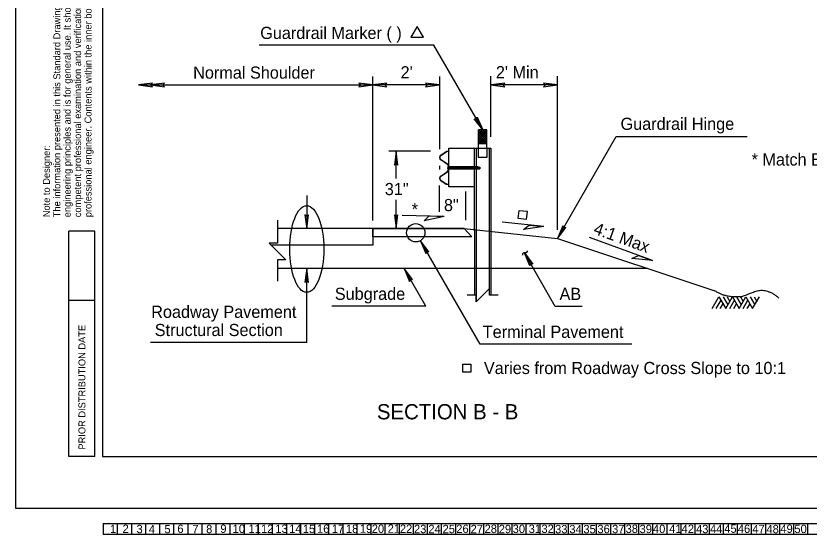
# Model space of a CAD drawing. Extents: x -1700 to 1700, y -1137 to 1100.
# Drawn here: x -1700 to -556, y -1137 to -390 of the extents above; entities that cross this region are included whole.
import ezdxf

# ---------------------------------------------------------------- set-up
doc = ezdxf.new("R2010")
doc.units = 0
for name, color, linetype in [('1', 7, 'Continuous'), ('10', 7, 'Continuous'), ('11', 7, 'Continuous'), ('12', 7, 'Continuous'), ('13', 7, 'Continuous'), ('14', 7, 'Continuous'), ('15', 7, 'Continuous'), ('16', 7, 'Continuous'), ('17', 7, 'Continuous'), ('18', 7, 'Continuous'), ('19', 7, 'Continuous'), ('2', 7, 'Continuous'), ('20', 7, 'Continuous'), ('21', 7, 'Continuous'), ('22', 7, 'Continuous'), ('227', 7, 'Continuous'), ('23', 7, 'Continuous'), ('24', 7, 'Continuous'), ('25', 7, 'Continuous'), ('26', 7, 'Continuous'), ('27', 7, 'Continuous'), ('28', 7, 'Continuous'), ('29', 7, 'Continuous'), ('3', 7, 'Continuous'), ('30', 7, 'Continuous'), ('31', 7, 'Continuous'), ('32', 7, 'Continuous'), ('33', 7, 'Continuous'), ('34', 7, 'Continuous'), ('35', 7, 'Continuous'), ('36', 7, 'Continuous'), ('37', 7, 'Continuous'), ('38', 7, 'Continuous'), ('39', 7, 'Continuous'), ('4', 7, 'Continuous'), ('40', 7, 'Continuous'), ('41', 7, 'Continuous'), ('42', 7, 'Continuous'), ('43', 7, 'Continuous'), ('44', 7, 'Continuous'), ('45', 7, 'Continuous'), ('46', 7, 'Continuous'), ('47', 7, 'Continuous'), ('48', 7, 'Continuous'), ('49', 7, 'Continuous'), ('5', 7, 'Continuous'), ('50', 7, 'Continuous'), ('54', 7, 'Continuous'), ('56', 7, 'Continuous'), ('59', 7, 'Continuous'), ('6', 7, 'Continuous'), ('62', 7, 'Continuous'), ('63', 7, 'Continuous'), ('7', 7, 'Continuous'), ('8', 7, 'Continuous'), ('9', 7, 'Continuous')]:
    doc.layers.add(name, color=color, linetype=linetype)

msp = doc.modelspace()

# ---------------------------------------------------------------- linework, layer by layer
at = {"layer": '1'}
msp.add_lwpolyline([(-1700, 1100), (1700, 1100), (1700, -1100), (-1700, -1100)], close=True, dxfattribs=at)
at = {"layer": '227'}
msp.add_lwpolyline([(-1053.3, -696.4), (-1042.4, -708.4), (-1185.2, -708.4), (-1185.2, -696.4)], close=True, dxfattribs=at)
at = {"layer": '25'}
for p, q in [((-1097.3, -431.8), (-1348.9, -431.8)), ((-1026.7, -554.1), (-1097.3, -431.8)), ((-1185.2, -684.5), (-1185.2, -477.3)), ((-1089.2, -477.3), (-1089.2, -581.9)), ((-1014.9, -564.3), (-1014.9, -476.8)), ((-918.9, -698.1), (-918.9, -476.8)), ((-1523.1, -489.3), (-1185.2, -489.3)), ((-1089.2, -489.3), (-1185.2, -489.3)), ((-918.9, -489.3), (-1014.9, -489.3)), ((-918.9, -710.8), (-834.1, -563.8)), ((-834.1, -563.8), (-645.5, -563.8)), ((-1102.1, -584.7), (-1162.1, -584.7)), ((-1151.6, -624), (-1151.6, -584.7)), ((-1089.2, -605.9), (-1089.2, -611.2)), ((-1089.2, -672.1), (-1089.2, -634)), ((-1280.5, -648.5), (-1280.5, -696.5)), ((-1051.4, -642.7), (-1051.4, -684.4)), ((-1151.6, -696.4), (-1151.6, -654.7)), ((-1082.3, -678.7), (-1142.8, -677.3)), ((-938.5, -693.4), (-998.8, -687.3)), ((-1030.3, -863.2), (-1116.6, -713.8)), ((-781.8, -742.3), (-872.8, -709.4)), ((-922, -808.5), (-966.5, -731.4)), ((-958.7, -750), (-966.5, -731.4)), ((-966.5, -731.4), (-954.4, -747.5)), ((-1280.5, -860.7), (-1280.5, -753.9)), ((-1108.7, -808.4), (-1140.2, -753.9)), ((-957.8, -746.6), (-958.7, -750)), ((-956.1, -747), (-957.8, -746.6)), ((-954.4, -747.5), (-957.8, -746.6)), ((-954.4, -747.5), (-957.8, -746.6)), ((-1108.7, -808.4), (-1244.4, -808.4)), ((-883.4, -808.5), (-922, -808.5)), ((-1280.5, -860.7), (-1506, -860.7)), ((-811.8, -863.2), (-1030.3, -863.2))]:
    msp.add_line(p, q, dxfattribs=at)
for points in [[(-1505.6, -489.3), (-1503.1, -486.8), (-1523.1, -489.3), (-1503.1, -491.8)], [(-1488.1, -489.3), (-1485.6, -486.8), (-1505.6, -489.3), (-1485.6, -491.8)], [(-1202.7, -489.3), (-1205.2, -491.8), (-1185.2, -489.3), (-1205.2, -486.8)], [(-1167.7, -489.3), (-1165.2, -486.8), (-1185.2, -489.3), (-1165.2, -491.8)], [(-1106.7, -489.3), (-1109.2, -491.8), (-1089.2, -489.3), (-1109.2, -486.8)], [(-997.4, -489.3), (-994.9, -486.8), (-1014.9, -489.3), (-994.9, -491.8)], [(-936.4, -489.3), (-938.9, -491.8), (-918.9, -489.3), (-938.9, -486.8)], [(-1035.4, -539), (-1034.5, -535.6), (-1026.7, -554.1), (-1038.9, -538.1)], [(-1151.6, -602.2), (-1149.1, -604.7), (-1151.6, -584.7), (-1154.1, -604.7)], [(-1280.5, -679), (-1283, -676.5), (-1280.5, -696.5), (-1278, -676.5)], [(-1151.6, -678.9), (-1154.1, -676.4), (-1151.6, -696.4), (-1149.1, -676.4)], [(-1082.3, -678.7), (-1111.3, -685.3), (-1103.8, -678.2)], [(-938.5, -693.4), (-967.9, -697.8), (-959.9, -691.2)], [(-910.2, -695.7), (-911.1, -692.3), (-918.9, -710.8), (-906.8, -694.8)], [(-1107.8, -728.9), (-1104.4, -729.8), (-1116.6, -713.8), (-1108.8, -732.3)], [(-781.8, -742.3), (-811.4, -739.4), (-802, -735)], [(-1280.5, -771.4), (-1278, -773.9), (-1280.5, -753.9), (-1283, -773.9)], [(-1131.4, -769.1), (-1128, -770), (-1140.2, -753.9), (-1132.3, -772.5)]]:
    msp.add_lwpolyline(points, close=True, dxfattribs=at)
for points in [[(-1322.5, -684.4), (-1322.5, -717.4), (-1334.5, -717.4), (-1310.5, -741.4), (-1322.5, -741.4), (-1322.5, -772.2)], [(-1004.2, -792.3), (-1017.1, -792.3), (-1017.1, -782.7), (-1036.3, -801.9), (-1036.3, -792.3), (-1049.2, -792.3)]]:
    msp.add_lwpolyline(points, dxfattribs=at)
msp.add_ellipse((-1280.5, -725.8), major_axis=(0, 62.4), ratio=0.394046, dxfattribs=at)
msp.add_spline([(-962.3, -728.3), (-964.2, -731.2), (-968.5, -731.8), (-969.5, -734.7)], degree=3, dxfattribs=at)
at = {"layer": '37'}
for p, q in [((-1053.3, -696.4), (-1042.4, -708.4)), ((-1053.3, -696.4), (-918.9, -710.8)), ((-1042.4, -708.4), (-1185.2, -708.4)), ((-918.9, -710.8), (-692, -786)), ((-788.9, -753.9), (-1322.5, -753.9))]:
    msp.add_line(p, q, dxfattribs=at)
msp.add_open_spline([(-599.7, -796.5), (-617, -781.1), (-653.1, -794.6), (-653.1, -794.6), (-678.6, -794.6), (-692, -786)], degree=2, dxfattribs=at)
at = {"layer": '42'}
for p, q in [((-1032.7, -580.4), (-1032.7, -554.1)), ((-1020.7, -554.1), (-1032.7, -554.1)), ((-1020.7, -554.1), (-1032.7, -566.1)), ((-1032.7, -554.1), (-1020.7, -566.1)), ((-1023.7, -554.1), (-1032.7, -563.1)), ((-1026.7, -554.1), (-1032.7, -560.1)), ((-1029.7, -554.1), (-1032.7, -557.1)), ((-1020.7, -557.1), (-1032.7, -569.1)), ((-1032.7, -557.1), (-1020.7, -569.1)), ((-1020.7, -560.1), (-1032.7, -572.1)), ((-1032.7, -560.1), (-1020.7, -572.1)), ((-1029.7, -554.1), (-1020.7, -563.1)), ((-1026.7, -554.1), (-1020.7, -560.1)), ((-1023.7, -554.1), (-1020.7, -557.1)), ((-1020.7, -580.4), (-1020.7, -554.1)), ((-1032.7, -563.1), (-1021.7, -574.1)), ((-1032.7, -566.1), (-1024.7, -574.1)), ((-1032.7, -569.1), (-1027.7, -574.1)), ((-1020.7, -563.1), (-1031.7, -574.1)), ((-1020.7, -566.1), (-1028.7, -574.1)), ((-1020.7, -569.1), (-1025.7, -574.1)), ((-1036, -580.4), (-1036, -699.1)), ((-1032.7, -572.1), (-1030.7, -574.1)), ((-1020.7, -574.1), (-1032.7, -574.1)), ((-1032.7, -594.1), (-1032.7, -580.4)), ((-1020.7, -572.1), (-1022.7, -574.1)), ((-1020.7, -580.4), (-1020.7, -594.1)), ((-1017.4, -580.4), (-1017.4, -701)), ((-1087.3, -590.6), (-1079.5, -585.3)), ((-1087.1, -590.9), (-1079.3, -585.7)), ((-1078.7, -585), (-1075.4, -584.4)), ((-1078.6, -585.4), (-1075.4, -584.9)), ((-1075.4, -584.4), (-1075.4, -584.9)), ((-1020.7, -594.1), (-1032.7, -594.1)), ((-1077.6, -603.9), (-1087.3, -597.3)), ((-1077.4, -603.5), (-1087.1, -597)), ((-1087.3, -620.6), (-1077.6, -614)), ((-1087.1, -620.9), (-1077.4, -614.4)), ((-1076, -606.5), (-1076, -611.4)), ((-1076, -608.9), (-1076, -606.7)), ((-1035.5, -607.4), (-1076, -607.4)), ((-1076, -607.7), (-1033.5, -607.7)), ((-1076, -608.9), (-1076, -611.1)), ((-1076, -610.2), (-1033.5, -610.2)), ((-1035.5, -610.4), (-1076, -610.4)), ((-1075.6, -608.9), (-1075.6, -606.6)), ((-1075.6, -608.9), (-1075.6, -611.1)), ((-1036, -606.4), (-1035.5, -606.4)), ((-1036, -606.4), (-1036, -611.5)), ((-1036, -611.5), (-1035.5, -611.5)), ((-1035.5, -611.5), (-1035.5, -606.4)), ((-1033.8, -607.1), (-1035.5, -607.1)), ((-1035.5, -608), (-1033.8, -608)), ((-1035.5, -609.9), (-1033.8, -609.9)), ((-1033.8, -610.8), (-1035.5, -610.8)), ((-1033.5, -607.5), (-1033.5, -610.3)), ((-1033.5, -607.7), (-1030.9, -607.7)), ((-1033.1, -607.7), (-1033.5, -609.5)), ((-1033.5, -610.2), (-1030.9, -610.2)), ((-1032.8, -607.7), (-1033.2, -610.2)), ((-1032.4, -607.7), (-1032.9, -610.2)), ((-1032, -607.7), (-1032.5, -610.2)), ((-1031.7, -607.7), (-1032.2, -610.2)), ((-1031.3, -607.7), (-1031.8, -610.2)), ((-1030.9, -607.7), (-1031.4, -610.2)), ((-1030.9, -609.3), (-1031.1, -610.2)), ((-1030.9, -607.7), (-1030.7, -607.9)), ((-1030.9, -607.7), (-1030.9, -610.2)), ((-1030.7, -609.9), (-1030.9, -610.2)), ((-1030.7, -607.9), (-1030.7, -609.9)), ((-1079.5, -632.6), (-1087.3, -627.3)), ((-1079.3, -632.2), (-1087.1, -626.9)), ((-1075.4, -633.4), (-1078.7, -632.9)), ((-1075.4, -633), (-1078.6, -632.5)), ((-1075.4, -633.4), (-1075.4, -633)), ((-1038.4, -698.9), (-1038.4, -792.3)), ((-1036, -699.1), (-1036, -801.6)), ((-1017.4, -701), (-1017.4, -783)), ((-1014.9, -701.2), (-1014.9, -792.3))]:
    msp.add_line(p, q, dxfattribs=at)
for points in [[(-1038.4, -636), (-1075.4, -636), (-1075.4, -580.4), (-1038.4, -580.4)], [(-1038.4, -698.9), (-1038.4, -580.4), (-1014.9, -580.4), (-1014.9, -701.2)]]:
    msp.add_lwpolyline(points, dxfattribs=at)
for centre, radius, start, end in [((-1074.1, -608.9), 3.16, 128.1102, 231.8898), ((-1034, -607.5), 0.521, 297.2479, 62.7521), ((-1035.1, -608.9), 1.65, 325.9581, 34.0634), ((-1034, -610.3), 0.521, 297.2999, 62.7001)]:
    msp.add_arc(centre, radius, start, end, dxfattribs=at)
for centre, major_axis, ratio, start_param, end_param in [((-1084.9, -593.9), (4.28, 0), 0.959322, 2.184492, 4.098975), ((-1084.9, -593.9), (3.86, 0), 0.954951, 2.184492, 4.098975), ((-1078.4, -586.9), (-1.96, 0), 0.964489, 4.886922, 5.325838), ((-1078.4, -586.9), (-1.54, 0), 0.954951, 4.886922, 5.325838), ((-1079.7, -606.7), (3.7, 0), 0.949905, 0.000025, 0.957118), ((-1079.7, -606.7), (4.12, 0), 0.954951, 0.000025, 0.957118), ((-1079.7, -611.1), (-3.7, 0), 0.949905, 2.184475, 3.141412), ((-1079.7, -611.1), (-4.12, 0), 0.954951, 2.184475, 3.174069), ((-1084.9, -623.9), (-4.28, 0), 0.959322, 5.325753, 7.240628), ((-1084.9, -623.9), (-3.86, 0), 0.954951, 5.325753, 7.240628), ((-1078.4, -631), (-1.96, 0), 0.964489, 0.957423, 1.396263), ((-1078.4, -631), (-1.54, 0), 0.954951, 0.957423, 1.396263)]:
    msp.add_ellipse(centre, major_axis=major_axis, ratio=ratio, start_param=start_param, end_param=end_param, dxfattribs=at)
at = {"layer": '44'}
for p, q in [((-1053.3, -696.4), (-1322.5, -696.4)), ((-1185.2, -696.4), (-1185.2, -720.1)), ((-1185.2, -720.1), (-1331.8, -720.1))]:
    msp.add_line(p, q, dxfattribs=at)
at = {"layer": '45'}
msp.add_circle((-1123.2, -702.4), 13.2, dxfattribs=at)
at = {"layer": '56'}
for points in [[(-1112.1, -420.6), (-1121.2, -404.9), (-1130.3, -420.6)], [(-963.8, -683.1), (-975.4, -681.9), (-974.3, -670.3), (-962.6, -671.4)], [(-1043.7, -903.6), (-1055.4, -903.6), (-1055.4, -891.9), (-1043.7, -891.9)]]:
    msp.add_lwpolyline(points, close=True, dxfattribs=at)
at = {"layer": '59'}
for p, q in [((-1123.5, -696.6), (-1123.6, -696.4)), ((-695.7, -811.4), (-686, -794.6)), ((-689.9, -811.4), (-683, -799.7)), ((-686, -794.6), (-676.2, -811.4)), ((-680.1, -794.6), (-673.3, -806.4)), ((-676.2, -811.4), (-666.5, -794.6)), ((-674.3, -794.6), (-670.4, -801.3)), ((-670.4, -811.4), (-663.6, -799.7)), ((-666.5, -794.6), (-656.8, -811.4)), ((-660.7, -794.6), (-653.9, -806.4)), ((-656.8, -811.4), (-647.1, -794.6)), ((-654.9, -794.6), (-651, -801.3)), ((-651, -811.4), (-644.2, -799.7)), ((-647.1, -794.6), (-637.4, -811.4)), ((-641.2, -794.6), (-634.4, -806.4)), ((-637.4, -811.4), (-627.6, -794.6)), ((-635.4, -794.6), (-631.5, -801.3)), ((-684, -811.4), (-680.1, -804.7)), ((-664.6, -811.4), (-660.7, -804.7)), ((-645.1, -811.4), (-641.2, -804.7))]:
    msp.add_line(p, q, dxfattribs=at)
at = {"layer": '62'}
for p, q in [((-1574.1, -1121.6), (-293.9, -1121.6)), ((-1574.1, -1121.6), (-1574.1, -1136.9)), ((-1553.7, -1121.6), (-1553.7, -1136.9)), ((-1533.4, -1121.6), (-1533.4, -1136.9)), ((-1513.1, -1121.6), (-1513.1, -1136.9)), ((-1492.8, -1121.6), (-1492.8, -1136.9)), ((-1472.5, -1121.6), (-1472.5, -1136.9)), ((-1452.1, -1121.6), (-1452.1, -1136.9)), ((-1431.8, -1121.6), (-1431.8, -1136.9)), ((-1411.5, -1121.6), (-1411.5, -1136.9)), ((-1391.2, -1121.6), (-1391.2, -1136.9)), ((-1370.9, -1121.6), (-1370.9, -1136.9)), ((-1350.5, -1121.6), (-1350.5, -1136.9)), ((-1330.2, -1121.6), (-1330.2, -1136.9)), ((-1309.9, -1121.6), (-1309.9, -1136.9)), ((-1289.6, -1121.6), (-1289.6, -1136.9)), ((-1269.3, -1121.6), (-1269.3, -1136.9)), ((-1248.9, -1121.6), (-1248.9, -1136.9)), ((-1228.6, -1121.6), (-1228.6, -1136.9)), ((-1208.3, -1121.6), (-1208.3, -1136.9)), ((-1188, -1121.6), (-1188, -1136.9)), ((-1167.7, -1121.6), (-1167.7, -1136.9)), ((-1147.3, -1121.6), (-1147.3, -1136.9)), ((-1127, -1121.6), (-1127, -1136.9)), ((-1106.7, -1121.6), (-1106.7, -1136.9)), ((-1086.4, -1121.6), (-1086.4, -1136.9)), ((-1066.1, -1121.6), (-1066.1, -1136.9)), ((-1045.7, -1121.6), (-1045.7, -1136.9)), ((-1025.4, -1121.6), (-1025.4, -1136.9)), ((-1005.1, -1121.6), (-1005.1, -1136.9)), ((-984.8, -1121.6), (-984.8, -1136.9)), ((-964.5, -1121.6), (-964.5, -1136.9)), ((-944.1, -1121.6), (-944.1, -1136.9)), ((-923.8, -1121.6), (-923.8, -1136.9)), ((-903.5, -1121.6), (-903.5, -1136.9)), ((-883.2, -1121.6), (-883.2, -1136.9)), ((-862.9, -1121.6), (-862.9, -1136.9)), ((-842.5, -1121.6), (-842.5, -1136.9)), ((-822.2, -1121.6), (-822.2, -1136.9)), ((-801.9, -1121.6), (-801.9, -1136.9)), ((-781.6, -1121.6), (-781.6, -1136.9)), ((-761.3, -1121.6), (-761.3, -1136.9)), ((-740.9, -1121.6), (-740.9, -1136.9)), ((-720.6, -1121.6), (-720.6, -1136.9)), ((-700.3, -1121.6), (-700.3, -1136.9)), ((-680, -1121.6), (-680, -1136.9)), ((-659.7, -1121.6), (-659.7, -1136.9)), ((-639.3, -1121.6), (-639.3, -1136.9)), ((-619, -1121.6), (-619, -1136.9)), ((-598.7, -1121.6), (-598.7, -1136.9)), ((-578.4, -1121.6), (-578.4, -1136.9)), ((-558.1, -1121.6), (-558.1, -1136.9)), ((-1574.1, -1136.9), (-293.9, -1136.9))]:
    msp.add_line(p, q, dxfattribs=at)
at = {"layer": '63'}
for p, q in [((-1623.4, -1025), (-1623.4, -700)), ((-1585.9, -700), (-1623.4, -700)), ((-1585.9, -1025), (-1585.9, -700)), ((-1585.9, -800), (-1623.4, -800)), ((-1585.9, -1025), (-1623.4, -1025))]:
    msp.add_line(p, q, dxfattribs=at)
msp.add_lwpolyline([(1575, 1025), (-1575, 1025), (-1575, -1025), (1575, -1025)], close=True, dxfattribs=at)

# ---------------------------------------------------------------- texts
at = {"layer": '1'}
msp.add_text('1', height=12, rotation=360, dxfattribs=at).set_placement((-1564.2, -1135.3))
at = {"layer": '10'}
msp.add_text('10', height=12, rotation=360, dxfattribs=at).set_placement((-1387.4, -1135.1))
at = {"layer": '11'}
msp.add_text('11', height=12, rotation=360, dxfattribs=at).set_placement((-1364.5, -1135.2))
at = {"layer": '12'}
msp.add_text('12', height=12, rotation=360, dxfattribs=at).set_placement((-1346.4, -1135.1))
at = {"layer": '13'}
msp.add_text('13', height=12, rotation=360, dxfattribs=at).set_placement((-1325.8, -1135.1))
at = {"layer": '14'}
msp.add_text('14', height=12, rotation=360, dxfattribs=at).set_placement((-1305.9, -1135.3))
at = {"layer": '15'}
msp.add_text('15', height=12, rotation=360, dxfattribs=at).set_placement((-1286.1, -1135.3))
at = {"layer": '16'}
msp.add_text('16', height=12, rotation=360, dxfattribs=at).set_placement((-1265.7, -1135))
at = {"layer": '17'}
msp.add_text('17', height=12, rotation=360, dxfattribs=at).set_placement((-1244.4, -1135.3))
at = {"layer": '18'}
msp.add_text('18', height=12, rotation=360, dxfattribs=at).set_placement((-1224, -1135.2))
at = {"layer": '19'}
msp.add_text('19', height=12, rotation=360, dxfattribs=at).set_placement((-1203.9, -1135))
at = {"layer": '2'}
msp.add_text('2', height=12, rotation=360, dxfattribs=at).set_placement((-1546.1, -1135.1))
at = {"layer": '20'}
msp.add_text('20', height=12, rotation=360, dxfattribs=at).set_placement((-1186.7, -1135.1))
at = {"layer": '21'}
msp.add_text('21', height=12, rotation=360, dxfattribs=at).set_placement((-1163.7, -1134.9))
at = {"layer": '22'}
msp.add_text('22', height=12, rotation=360, dxfattribs=at).set_placement((-1146.1, -1135.1))
at = {"layer": '23'}
msp.add_text('23', height=12, rotation=360, dxfattribs=at).set_placement((-1125.8, -1135.5))
at = {"layer": '24'}
msp.add_text('24', height=12, rotation=360, dxfattribs=at).set_placement((-1105.1, -1135.5))
at = {"layer": '25'}
for s, height, p in [('Guardrail Marker ( )', 17.5, (-1347.6, -423)), ('Normal Shoulder', 17.5, (-1444.3, -480.2)), ("2'", 17.5, (-1145.1, -479.8)), ("2' Min", 17.5, (-1007.7, -479.6)), ('Guardrail Hinge', 17.501, (-827.9, -554)), ('* Match Existing Roadway Cross Slope', 17.5, (-638.9, -605.5)), ('31"', 17.5, (-1167.9, -648.1)), ('8"', 17.5, (-1082.6, -671.2)), ('Subgrade', 17.5, (-1240, -799.1)), ('AB', 17.5, (-915.9, -799.2)), ('Roadway Pavement', 17.5, (-1504.8, -825.1)), ('Structural Section', 17.5, (-1499.7, -851.3)), ('Terminal Pavement', 17.5, (-1026.6, -853.9)), ('Varies from Roadway Cross Slope to 10:1', 17.5, (-1025, -906.1))]:
    msp.add_text(s, height=height, dxfattribs=at).set_placement(p)
for s, height, rotation, p in [('*', 17.5, 358.7984, (-1129.4, -677.1)), ('4:1 Max', 17.5, 340.1443, (-868.2, -703.4)), ('25', 12, 360, (-1084.6, -1135.5))]:
    msp.add_text(s, height=height, rotation=rotation, dxfattribs=at).set_placement(p)
at = {"layer": '26'}
msp.add_text('26', height=12, rotation=360, dxfattribs=at).set_placement((-1064.8, -1135.2))
at = {"layer": '27'}
msp.add_text('27', height=12, rotation=360, dxfattribs=at).set_placement((-1044.2, -1135.5))
at = {"layer": '28'}
msp.add_text('28', height=12, rotation=360, dxfattribs=at).set_placement((-1024, -1135.2))
at = {"layer": '29'}
msp.add_text('29', height=12, rotation=360, dxfattribs=at).set_placement((-1003.6, -1135.5))
at = {"layer": '3'}
msp.add_text('3', height=12, rotation=360, dxfattribs=at).set_placement((-1526, -1135.5))
at = {"layer": '30'}
msp.add_text('30', height=12, rotation=360, dxfattribs=at).set_placement((-983.5, -1135.3))
at = {"layer": '31'}
msp.add_text('31', height=12, rotation=360, dxfattribs=at).set_placement((-960.4, -1135.2))
at = {"layer": '32'}
msp.add_text('32', height=12, rotation=360, dxfattribs=at).set_placement((-942, -1135.2))
at = {"layer": '33'}
msp.add_text('33', height=12, rotation=360, dxfattribs=at).set_placement((-922.3, -1135.7))
at = {"layer": '34'}
msp.add_text('34', height=12, rotation=360, dxfattribs=at).set_placement((-901.7, -1135.7))
at = {"layer": '35'}
msp.add_text('35', height=12, rotation=360, dxfattribs=at).set_placement((-881.5, -1135.7))
at = {"layer": '36'}
msp.add_text('36', height=12, rotation=360, dxfattribs=at).set_placement((-861.3, -1135.5))
at = {"layer": '37'}
msp.add_text('37', height=12, rotation=360, dxfattribs=at).set_placement((-840.1, -1135.5))
at = {"layer": '38'}
msp.add_text('38', height=12, rotation=360, dxfattribs=at).set_placement((-820.6, -1135.2))
at = {"layer": '39'}
msp.add_text('39', height=12, rotation=360, dxfattribs=at).set_placement((-800.5, -1135.4))
at = {"layer": '4'}
msp.add_text('4', height=12, rotation=360, dxfattribs=at).set_placement((-1508.3, -1135.8))
at = {"layer": '40'}
msp.add_text('40', height=12, rotation=360, dxfattribs=at).set_placement((-781.2, -1135.3))
at = {"layer": '41'}
msp.add_text('41', height=12, rotation=360, dxfattribs=at).set_placement((-757.7, -1135.2))
at = {"layer": '42'}
msp.add_text('42', height=12, rotation=360, dxfattribs=at).set_placement((-739.8, -1135.2))
at = {"layer": '43'}
msp.add_text('43', height=12, rotation=360, dxfattribs=at).set_placement((-719, -1135.5))
at = {"layer": '44'}
msp.add_text('44', height=12, rotation=360, dxfattribs=at).set_placement((-698.9, -1135.4))
at = {"layer": '45'}
msp.add_text('45', height=12, rotation=360, dxfattribs=at).set_placement((-678.3, -1135))
at = {"layer": '46'}
msp.add_text('46', height=12, rotation=360, dxfattribs=at).set_placement((-658.8, -1135.2))
at = {"layer": '47'}
msp.add_text('47', height=12, rotation=360, dxfattribs=at).set_placement((-637.8, -1135.5))
at = {"layer": '48'}
msp.add_text('48', height=12, rotation=360, dxfattribs=at).set_placement((-617.5, -1135.6))
at = {"layer": '49'}
msp.add_text('49', height=12, rotation=360, dxfattribs=at).set_placement((-597.4, -1135.1))
at = {"layer": '5'}
msp.add_text('5', height=12, rotation=360, dxfattribs=at).set_placement((-1485.7, -1135.7))
at = {"layer": '50'}
msp.add_text('50', height=12, rotation=360, dxfattribs=at).set_placement((-577.2, -1135.3))
at = {"layer": '54'}
msp.add_text('SECTION B - B', height=21.963, dxfattribs=at).set_placement((-1179.3, -971.4))
at = {"layer": '6'}
msp.add_text('6', height=12, rotation=360, dxfattribs=at).set_placement((-1467.1, -1135.2))
at = {"layer": '62'}
for s, p in [('The information presented in this Standard Drawing has been prepared in accordance with recognized', (-1635.9, -680)), ('competent professional examination and verification of its suitability and applicability by a licensed', (-1605.9, -680)), ('engineering principles and is for general use. It should not be used for specific application without', (-1620.9, -680)), ('professional engineer. Contents within the inner border line shall not be altered.', (-1590.9, -680)), ('Note to Designer:', (-1650.9, -680))]:
    msp.add_text(s, height=10, rotation=90, dxfattribs=at).set_placement(p)
at = {"layer": '63'}
msp.add_text('PRIOR DISTRIBUTION DATE', height=10, rotation=90, dxfattribs=at).set_placement((-1599.7, -1015))
at = {"layer": '7'}
msp.add_text('7', height=12, rotation=360, dxfattribs=at).set_placement((-1445.5, -1135.6))
at = {"layer": '8'}
msp.add_text('8', height=12, rotation=360, dxfattribs=at).set_placement((-1425.6, -1135.5))
at = {"layer": '9'}
msp.add_text('9', height=12, rotation=360, dxfattribs=at).set_placement((-1405.1, -1135))

doc.saveas('drawing.dxf')
